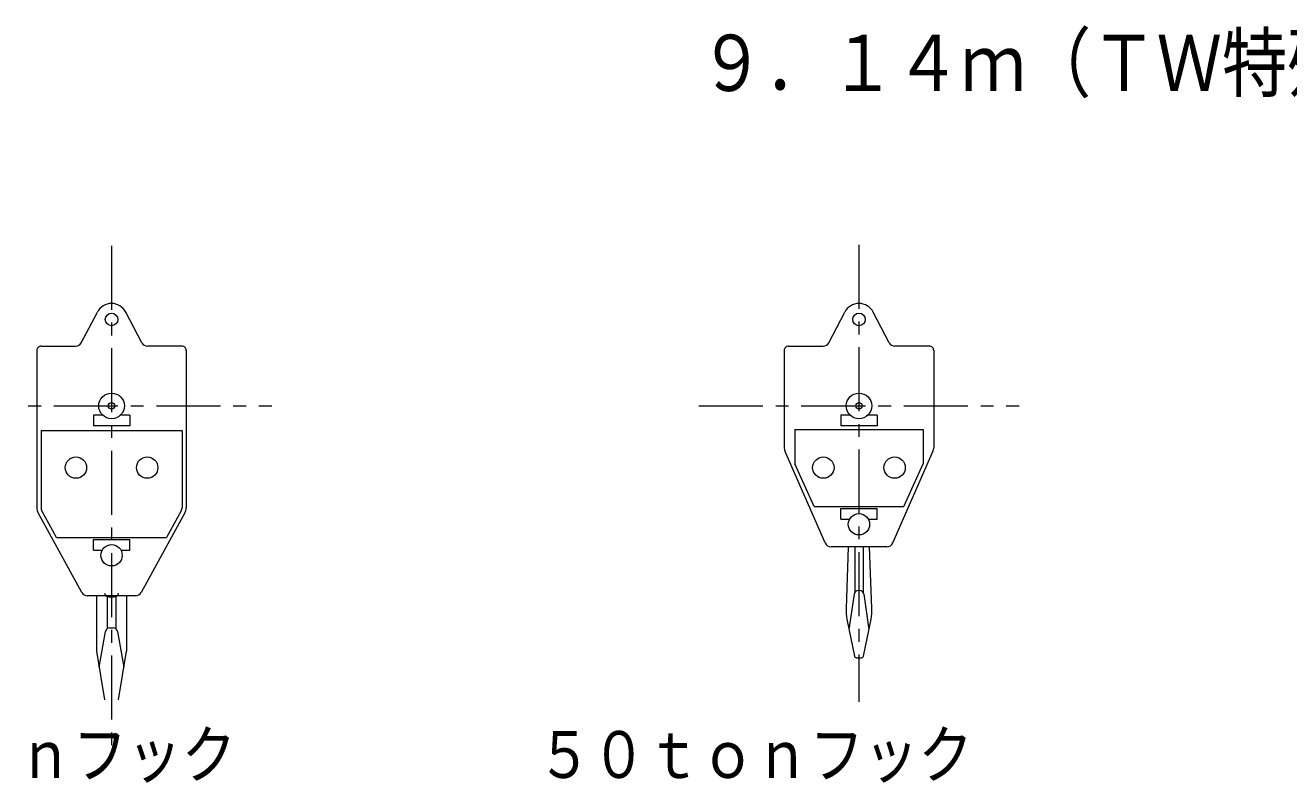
# Model space of a CAD drawing. Units: millimetres on the paper. Extents: x -420 to 420, y -297 to 297.
# Drawn here: x 33.6 to 132.2, y -166.6 to -107.5 of the extents above; entities that cross this region are included whole.
import ezdxf
from ezdxf.enums import TextEntityAlignment as Align

# ---------------------------------------------------------------- set-up
doc = ezdxf.new("R2010")
doc.units = ezdxf.units.MM
doc.linetypes.add('CHAIN1', pattern=[8, 5, -1, 1, -1])
doc.layers.add('0-0_0', color=7, linetype='Continuous', lineweight=18)
doc.styles.add('ＭＳ ゴシック', font='')
doc.styles.get('ＭＳ ゴシック').set_extended_font_data('MS Gothic')

msp = doc.modelspace()

# ---------------------------------------------------------------- linework, layer by layer
at = {"layer": '0-0_0', "linetype": 'CHAIN1'}
for p, q in [((40.361, -124.702), (40.361, -164.187)), ((98.694, -124.619), (98.694, -160.321)), ((27.861, -137.202), (52.861, -137.202)), ((86.194, -137.202), (111.194, -137.202))]:
    msp.add_line(p, q, dxfattribs=at)
at = {"layer": '0-0_0'}
for p, q in [((38.001, -132.267), (39.253, -129.873)), ((42.721, -132.267), (41.469, -129.873)), ((96.335, -132.267), (97.587, -129.873)), ((101.054, -132.267), (99.802, -129.873)), ((34.528, -132.869), (34.528, -145.155)), ((34.861, -132.535), (37.558, -132.535)), ((45.861, -132.535), (43.164, -132.535)), ((46.194, -132.869), (46.194, -145.155)), ((92.861, -132.869), (92.861, -140.514)), ((93.194, -132.535), (95.892, -132.535)), ((104.194, -132.535), (101.497, -132.535)), ((104.528, -132.869), (104.528, -140.514)), ((38.944, -137.935), (38.944, -138.769)), ((39.68, -137.935), (38.944, -137.935)), ((41.778, -137.935), (41.041, -137.935)), ((41.778, -137.935), (41.778, -138.769)), ((97.278, -137.935), (97.278, -138.769)), ((98.013, -137.935), (97.278, -137.935)), ((100.111, -137.935), (99.374, -137.935)), ((100.111, -137.935), (100.111, -138.769)), ((41.778, -138.769), (38.944, -138.769)), ((100.111, -138.769), (97.278, -138.769)), ((34.861, -139.119), (45.861, -139.119)), ((34.861, -139.119), (34.861, -145.155)), ((45.861, -139.119), (45.861, -145.155)), ((93.694, -139.035), (93.694, -141.735)), ((93.694, -139.035), (103.694, -139.035)), ((103.694, -139.035), (103.694, -141.735)), ((96.063, -147.903), (92.903, -140.715)), ((101.326, -147.903), (104.485, -140.715)), ((95.194, -145.069), (93.694, -141.735)), ((102.194, -145.069), (103.694, -141.735)), ((38.045, -151.776), (34.631, -145.556)), ((36.07, -147.485), (34.923, -145.396)), ((46.092, -145.556), (42.677, -151.776)), ((45.799, -145.396), (44.652, -147.485)), ((95.194, -145.069), (102.194, -145.069)), ((100.111, -146.06), (100.111, -145.227)), ((97.278, -146.06), (97.936, -146.06)), ((99.418, -146.06), (100.111, -146.06)), ((36.07, -147.485), (44.652, -147.485)), ((41.778, -148.477), (41.778, -147.644)), ((38.944, -148.477), (39.603, -148.477)), ((41.085, -148.477), (41.778, -148.477)), ((100.868, -148.202), (96.521, -148.202)), ((97.863, -148.202), (97.692, -153.031)), ((98.361, -148.202), (98.361, -151.784)), ((99.028, -148.202), (99.028, -151.784)), ((99.697, -153.031), (99.526, -148.202)), ((98.649, -151.619), (98.74, -151.619)), ((42.239, -152.035), (38.483, -152.035)), ((40.028, -152.035), (40.028, -154.535)), ((40.144, -152.119), (40.578, -152.119)), ((40.694, -152.035), (40.694, -154.535)), ((41.528, -152.035), (41.528, -156.369)), ((98.319, -151.904), (97.913, -154.66)), ((99.07, -151.904), (99.475, -154.66)), ((40.224, -154.535), (40.498, -154.535)), ((97.753, -153.866), (98.334, -156.743)), ((99.055, -156.743), (99.636, -153.866)), ((39.398, -157.619), (39.896, -154.811)), ((40.826, -154.811), (41.324, -157.619)), ((40.907, -160.173), (41.528, -156.369)), ((98.497, -156.877), (98.891, -156.877))]:
    msp.add_line(p, q, dxfattribs=at)
for points in [[(97.278, -146.06), (97.278, -145.227), (100.111, -145.227)], [(38.944, -148.477), (38.944, -147.644), (41.778, -147.644)], [(39.194, -152.035), (39.194, -156.369), (39.815, -160.173)]]:
    msp.add_lwpolyline(points, dxfattribs=at)
for centre, radius in [((40.361, -130.452), 0.492), ((98.694, -130.452), 0.492), ((40.361, -137.202), 1), ((40.361, -137.202), 0.25), ((98.694, -137.202), 1), ((98.694, -137.202), 0.25), ((37.579, -142.024), 0.833), ((43.143, -142.024), 0.833), ((95.912, -142.024), 0.833), ((101.476, -142.024), 0.833), ((98.694, -146.452), 0.833), ((40.361, -148.869), 0.833)]:
    msp.add_circle(centre, radius, dxfattribs=at)
for centre, radius, start, end in [((40.361, -130.452), 1.25, 27.60588, 152.39412), ((98.694, -130.452), 1.25, 27.60588, 152.39412), ((34.861, -132.869), 0.333, 90, 180.00001), ((37.558, -132.035), 0.5, 270, 332.39412), ((43.164, -132.035), 0.5, 207.60588, 270), ((45.861, -132.869), 0.333, 359.99999, 90), ((93.194, -132.869), 0.333, 90, 180.00001), ((95.892, -132.035), 0.5, 270, 332.39412), ((101.497, -132.035), 0.5, 207.60588, 270), ((104.194, -132.869), 0.333, 359.99999, 90), ((93.361, -140.514), 0.5, 179.99999, 203.72834), ((104.028, -140.514), 0.5, 336.27165, 0), ((35.361, -145.155), 0.833, 180, 208.76513), ((35.361, -145.155), 0.5, 180, 208.76513), ((45.361, -145.155), 0.5, 331.23487, 0), ((45.361, -145.155), 0.833, 331.23487, 0), ((96.521, -147.702), 0.5, 203.72835, 270), ((100.868, -147.702), 0.5, 270, 336.27165), ((38.483, -151.535), 0.5, 208.76513, 270), ((40.144, -151.785), 0.333, 189.2726, 270), ((40.578, -151.785), 0.333, 270, 350.7274), ((42.239, -151.535), 0.5, 270, 331.23487), ((98.649, -151.952), 0.333, 90, 171.62777), ((98.74, -151.952), 0.333, 8.37223, 90), ((101.02, -153.206), 3.333, 176.98013, 191.41713), ((96.368, -153.206), 3.333, 348.58287, 3.02042), ((40.224, -154.869), 0.333, 90, 169.95957), ((40.498, -154.869), 0.333, 10.04043, 90), ((98.497, -156.71), 0.167, 191.41713, 270), ((98.891, -156.71), 0.167, 270, 348.58287)]:
    msp.add_arc(centre, radius, start, end, dxfattribs=at)

# ---------------------------------------------------------------- texts
at = {"layer": '0-0_0', "style": 'ＭＳ ゴシック', "width": 0.85}
for s, height, p in [('９．１４ｍ（ＴＷ特殊中間）', 4.399, (86.221, -113.928)), ('９０ｔｏｎフック', 3.666, (16.078, -167.362)), ('５０ｔｏｎフック', 3.666, (73.578, -167.362))]:
    msp.add_text(s, height=height, dxfattribs=at).set_placement(p, align=Align.BOTTOM_LEFT)

doc.saveas('drawing.dxf')
